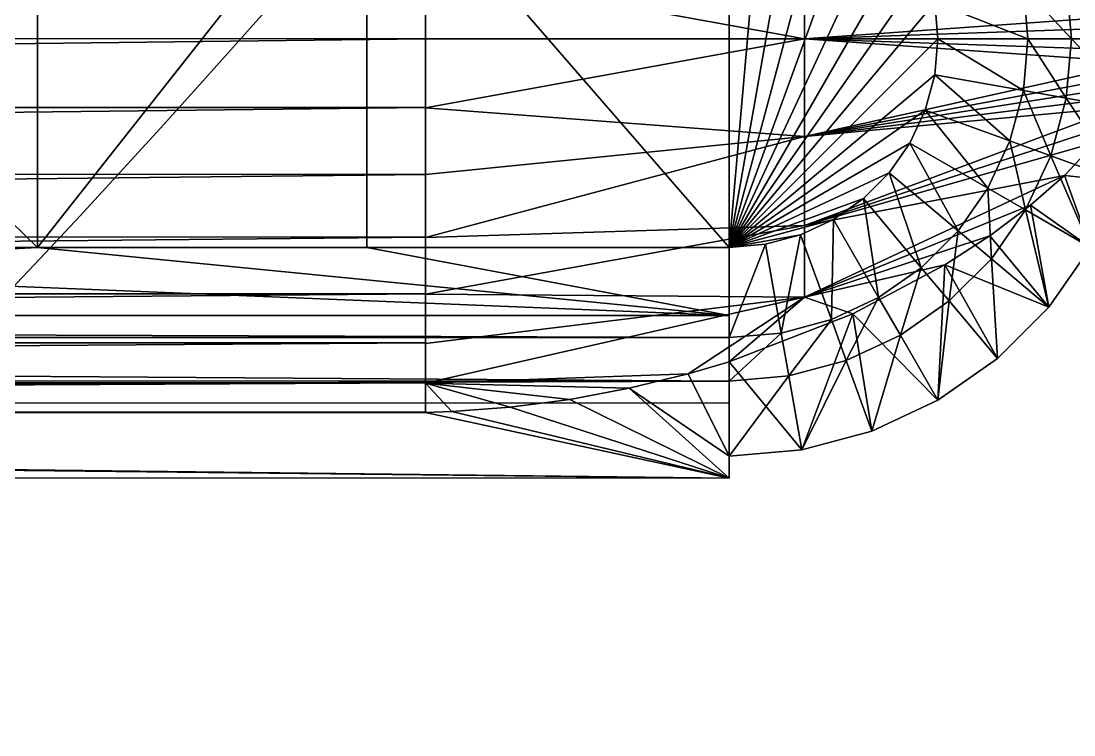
# Model space of a CAD drawing. Header units: inches. Extents: x 0 to 46333, y 12439 to 30520.
# Drawn here: x 12578.8 to 12674.9, y 18682 to 18747.1 of the extents above; entities that cross this region are included whole.
import ezdxf

# ---------------------------------------------------------------- set-up
doc = ezdxf.new("R2010")
doc.units = ezdxf.units.IN
doc.header["$MEASUREMENT"] = 0
doc.layers.add('DLX_FL1_LUM', color=7, linetype='Continuous', true_color=0xffd400)
doc.layers.add('DOOR', color=2, linetype='Continuous', lineweight=0)
doc.layers.add('v.p', color=7, linetype='Continuous')

# ---------------------------------------------------------------- blocks, each defined once
blk = doc.blocks.new('first floor civil')
at = {"layer": 'DOOR', "color": 9}
blk.add_arc((594640.463, 125237.543), 900, 270, 0, dxfattribs=at)

msp = doc.modelspace()

# ---------------------------------------------------------------- linework, layer by layer
at = {"layer": 'DLX_FL1_LUM'}
for points in [[(12580.312, 18726.44, 0), (12541.223, 18764.531, 0)], [(12541.223, 18764.531, 0), (12580.312, 18726.44, 0)], [(12580.312, 18726.44, 0), (12580.314, 18764.529, 0)], [(12580.312, 18726.44, 0), (12580.314, 18764.529, 0)], [(12580.314, 18764.529, 0), (12580.312, 18726.44, 0)], [(12580.312, 18726.44, 0), (12580.314, 18764.529, 0)], [(12580.314, 18764.529, 0), (12580.312, 18726.44, 0)], [(12580.314, 18764.529, 0), (12580.312, 18726.44, 0)], [(12610.384, 18764.528, 0), (12580.312, 18726.44, 0)], [(12580.312, 18726.44, 0), (12610.384, 18764.528, 0)], [(12610.384, 18764.528, 0), (12610.383, 18726.44, 0)], [(12610.384, 18764.528, 0), (12610.383, 18726.44, 0)], [(12610.383, 18726.44, 0), (12610.384, 18764.528, 0)], [(12610.384, 18764.528, 0), (12610.383, 18726.44, 0)], [(12610.383, 18726.44, 0), (12610.384, 18764.528, 0)], [(12610.383, 18726.44, 0), (12610.384, 18764.528, 0)], [(12610.384, 18764.528, 0), (12643.459, 18726.439, 0)], [(12643.459, 18726.439, 0), (12610.384, 18764.528, 0)], [(12643.46, 18764.527, 0), (12643.459, 18726.439, 0)], [(12643.459, 18726.439, 0), (12643.46, 18764.527, 0)], [(12646.768, 18764.238, 0), (12643.459, 18726.439, 0)], [(12643.459, 18726.439, 0), (12646.768, 18764.238, 0)], [(12649.974, 18763.378, 0), (12643.459, 18726.439, 0)], [(12643.459, 18726.439, 0), (12649.974, 18763.378, 0)], [(12652.983, 18761.975, 0), (12643.459, 18726.439, 0)], [(12643.459, 18726.439, 0), (12652.983, 18761.975, 0)], [(12655.702, 18760.071, 0), (12643.459, 18726.439, 0)], [(12643.459, 18726.439, 0), (12655.702, 18760.071, 0)], [(12658.049, 18757.723, 0), (12643.459, 18726.439, 0)], [(12643.459, 18726.439, 0), (12658.049, 18757.723, 0)], [(12659.953, 18755.005, 0), (12643.459, 18726.439, 0)], [(12643.459, 18726.439, 0), (12659.953, 18755.005, 0)], [(12650.341, 18754.415, 0), (12650.341, 18745.482, 0)], [(12650.341, 18745.482, 0), (12650.341, 18754.415, 0)], [(12615.719, 18751.779, 0), (12615.719, 18745.484, 0)], [(12615.719, 18745.484, 0), (12615.719, 18751.779, 0)], [(12615.719, 18751.779, 0), (12650.341, 18745.482, 0)], [(12650.341, 18745.482, 0), (12615.719, 18751.779, 0)], [(12615.719, 18745.484, 0), (12615.719, 18751.769, 0)], [(12615.719, 18745.484, 0), (12615.719, 18751.769, 0)], [(12615.719, 18751.769, 0), (12615.719, 18745.484, 0)], [(12615.719, 18751.769, 0), (12615.719, 18745.484, 0)], [(12661.356, 18751.995, 0), (12643.459, 18726.439, 0)], [(12643.459, 18726.439, 0), (12661.356, 18751.995, 0)], [(12674.217, 18750.905, 0), (12674.692, 18745.482, 0)], [(12674.692, 18745.482, 0), (12674.217, 18750.905, 0)], [(12670.311, 18750.216, 0), (12674.692, 18745.482, 0)], [(12674.692, 18745.482, 0), (12670.311, 18750.216, 0)], [(12670.311, 18750.216, 0), (12670.725, 18745.482, 0)], [(12670.725, 18745.482, 0), (12670.311, 18750.216, 0)], [(12662.215, 18748.789, 0), (12643.459, 18726.439, 0)], [(12643.459, 18726.439, 0), (12662.215, 18748.789, 0)], [(12662.215, 18748.789, 0), (12670.725, 18745.482, 0)], [(12670.725, 18745.482, 0), (12662.215, 18748.789, 0)], [(12662.215, 18748.789, 0), (12662.504, 18745.482, 0)], [(12662.504, 18745.482, 0), (12662.215, 18748.789, 0)], [(12650.341, 18745.482, 0), (12680.824, 18747.642, 0)], [(12680.824, 18747.642, 0), (12650.341, 18745.482, 0)], [(12681.006, 18746.545, 0), (12650.341, 18745.482, 0)], [(12650.341, 18745.482, 0), (12681.006, 18746.545, 0)], [(12615.719, 18745.484, 0), (12091.854, 18745.503, 0)], [(12091.854, 18745.503, 0), (12615.719, 18745.484, 0)], [(12091.854, 18739.218, 0), (12615.719, 18745.484, 0)], [(12615.719, 18745.484, 0), (12091.854, 18739.218, 0)], [(12615.719, 18739.198, 0), (12615.719, 18745.484, 0)], [(12615.719, 18745.484, 0), (12615.719, 18739.187, 0)], [(12615.719, 18745.484, 0), (12615.719, 18745.484, 0)], [(12615.719, 18739.198, 0), (12615.719, 18745.484, 0)], [(12615.719, 18745.484, 0), (12615.719, 18745.484, 0)], [(12615.719, 18745.484, 0), (12615.719, 18739.198, 0)], [(12650.341, 18745.482, 0), (12615.719, 18745.484, 0)], [(12615.719, 18739.187, 0), (12615.719, 18745.484, 0)], [(12615.719, 18745.484, 0), (12650.341, 18745.482, 0)], [(12615.719, 18745.484, 0), (12615.719, 18739.198, 0)], [(12615.719, 18739.187, 0), (12650.341, 18745.482, 0)], [(12650.341, 18745.482, 0), (12615.719, 18739.187, 0)], [(12662.504, 18745.482, 0), (12643.459, 18726.439, 0)], [(12643.459, 18726.439, 0), (12662.504, 18745.482, 0)], [(12650.341, 18745.482, 0), (12650.34, 18736.55, 0)], [(12650.34, 18736.55, 0), (12650.341, 18745.482, 0)], [(12650.341, 18745.482, 0), (12681.071, 18745.481, 0)], [(12681.006, 18744.418, 0), (12650.341, 18745.482, 0)], [(12650.341, 18745.482, 0), (12681.006, 18744.418, 0)], [(12680.824, 18743.32, 0), (12650.341, 18745.482, 0)], [(12681.071, 18745.481, 0), (12650.341, 18745.482, 0)], [(12650.341, 18745.482, 0), (12680.824, 18743.32, 0)], [(12662.504, 18745.482, 0), (12662.215, 18742.175, 0)], [(12662.215, 18742.175, 0), (12662.504, 18745.482, 0)], [(12670.725, 18745.482, 0), (12662.504, 18745.482, 0)], [(12662.504, 18745.482, 0), (12670.311, 18740.747, 0)], [(12662.504, 18745.482, 0), (12670.725, 18745.482, 0)], [(12670.311, 18740.747, 0), (12662.504, 18745.482, 0)], [(12670.725, 18745.482, 0), (12670.311, 18740.747, 0)], [(12670.311, 18740.747, 0), (12670.725, 18745.482, 0)], [(12670.725, 18745.482, 0), (12674.217, 18740.058, 0)], [(12674.692, 18745.482, 0), (12670.725, 18745.482, 0)], [(12670.725, 18745.482, 0), (12674.692, 18745.482, 0)], [(12674.217, 18740.058, 0), (12670.725, 18745.482, 0)], [(12674.692, 18745.482, 0), (12674.217, 18740.058, 0)], [(12674.217, 18740.058, 0), (12674.692, 18745.482, 0)], [(12681.548, 18745.481, 0), (12674.692, 18745.482, 0)], [(12674.692, 18745.482, 0), (12680.97, 18738.867, 0)], [(12674.692, 18745.482, 0), (12681.548, 18745.481, 0)], [(12680.97, 18738.867, 0), (12674.692, 18745.482, 0)], [(12650.34, 18736.55, 0), (12680.824, 18743.32, 0)], [(12680.824, 18743.32, 0), (12650.34, 18736.55, 0)], [(12662.215, 18742.175, 0), (12643.459, 18726.439, 0)], [(12643.459, 18726.439, 0), (12662.215, 18742.175, 0)], [(12680.543, 18742.241, 0), (12650.34, 18736.55, 0)], [(12650.34, 18736.55, 0), (12680.543, 18742.241, 0)], [(12662.215, 18742.175, 0), (12661.356, 18738.968, 0)], [(12661.356, 18738.968, 0), (12662.215, 18742.175, 0)], [(12670.311, 18740.747, 0), (12662.215, 18742.175, 0)], [(12662.215, 18742.175, 0), (12669.08, 18736.156, 0)], [(12662.215, 18742.175, 0), (12670.311, 18740.747, 0)], [(12669.08, 18736.156, 0), (12662.215, 18742.175, 0)], [(12650.34, 18736.55, 0), (12680.185, 18741.236, 0)], [(12680.185, 18741.236, 0), (12650.34, 18736.55, 0)], [(12670.311, 18740.747, 0), (12669.08, 18736.156, 0)], [(12669.08, 18736.156, 0), (12670.311, 18740.747, 0)], [(12670.311, 18740.747, 0), (12672.808, 18734.8, 0)], [(12674.217, 18740.058, 0), (12670.311, 18740.747, 0)], [(12670.311, 18740.747, 0), (12674.217, 18740.058, 0)], [(12672.808, 18734.8, 0), (12670.311, 18740.747, 0)], [(12679.72, 18740.225, 0), (12650.34, 18736.55, 0)], [(12650.34, 18736.55, 0), (12679.72, 18740.225, 0)], [(12674.217, 18740.058, 0), (12672.808, 18734.8, 0)], [(12672.808, 18734.8, 0), (12674.217, 18740.058, 0)], [(12680.97, 18738.867, 0), (12674.217, 18740.058, 0)], [(12674.217, 18740.058, 0), (12679.251, 18732.454, 0)], [(12674.217, 18740.058, 0), (12680.97, 18738.867, 0)], [(12679.251, 18732.454, 0), (12674.217, 18740.058, 0)], [(12091.853, 18733.122, 0), (12615.719, 18739.198, 0)], [(12615.719, 18739.198, 0), (12091.853, 18733.122, 0)], [(12615.719, 18739.198, 0), (12091.854, 18739.218, 0)], [(12091.854, 18739.218, 0), (12615.719, 18739.198, 0)], [(12615.719, 18739.187, 0), (12615.719, 18739.198, 0)], [(12615.719, 18733.102, 0), (12615.719, 18739.198, 0)], [(12615.719, 18739.198, 0), (12615.719, 18739.187, 0)], [(12615.719, 18739.198, 0), (12615.719, 18733.102, 0)], [(12615.719, 18733.102, 0), (12615.719, 18739.187, 0)], [(12615.719, 18739.187, 0), (12615.719, 18733.082, 0)], [(12615.719, 18739.187, 0), (12615.719, 18733.102, 0)], [(12615.719, 18733.082, 0), (12615.719, 18739.187, 0)], [(12615.719, 18739.187, 0), (12650.34, 18736.55, 0)], [(12650.34, 18736.55, 0), (12615.719, 18739.187, 0)], [(12661.356, 18738.968, 0), (12643.459, 18726.439, 0)], [(12643.459, 18726.439, 0), (12661.356, 18738.968, 0)], [(12650.34, 18736.55, 0), (12679.192, 18739.246, 0)], [(12679.192, 18739.246, 0), (12650.34, 18728.44, 0)], [(12679.192, 18739.246, 0), (12650.34, 18736.55, 0)], [(12650.34, 18728.44, 0), (12679.192, 18739.246, 0)], [(12661.356, 18738.968, 0), (12659.953, 18735.96, 0)], [(12659.953, 18735.96, 0), (12661.356, 18738.968, 0)], [(12669.08, 18736.156, 0), (12661.356, 18738.968, 0)], [(12661.356, 18738.968, 0), (12667.071, 18731.849, 0)], [(12661.356, 18738.968, 0), (12669.08, 18736.156, 0)], [(12667.071, 18731.849, 0), (12661.356, 18738.968, 0)], [(12678.1, 18737.58, 0), (12650.34, 18728.44, 0)], [(12650.34, 18728.44, 0), (12678.1, 18737.58, 0)], [(12615.718, 18727.351, 0), (12650.34, 18736.55, 0)], [(12650.34, 18736.55, 0), (12615.718, 18727.351, 0)], [(12650.34, 18736.55, 0), (12615.719, 18733.082, 0)], [(12615.719, 18733.082, 0), (12650.34, 18736.55, 0)], [(12659.953, 18735.96, 0), (12643.459, 18726.439, 0)], [(12643.459, 18726.439, 0), (12659.953, 18735.96, 0)], [(12650.34, 18736.55, 0), (12650.34, 18728.44, 0)], [(12650.34, 18728.44, 0), (12650.34, 18736.55, 0)], [(12650.34, 18728.44, 0), (12676.88, 18736.003, 0)], [(12676.88, 18736.003, 0), (12650.34, 18728.44, 0)], [(12659.953, 18735.96, 0), (12658.048, 18733.241, 0)], [(12658.048, 18733.241, 0), (12659.953, 18735.96, 0)], [(12667.071, 18731.849, 0), (12659.953, 18735.96, 0)], [(12659.953, 18735.96, 0), (12664.345, 18727.957, 0)], [(12659.953, 18735.96, 0), (12667.071, 18731.849, 0)], [(12664.345, 18727.957, 0), (12659.953, 18735.96, 0)], [(12669.08, 18736.156, 0), (12667.071, 18731.849, 0)], [(12667.071, 18731.849, 0), (12669.08, 18736.156, 0)], [(12669.08, 18736.156, 0), (12670.508, 18729.865, 0)], [(12672.808, 18734.8, 0), (12669.08, 18736.156, 0)], [(12669.08, 18736.156, 0), (12672.808, 18734.8, 0)], [(12670.508, 18729.865, 0), (12669.08, 18736.156, 0)], [(12674.052, 18733.013, 0), (12676.88, 18736.003, 0)], [(12676.88, 18736.003, 0), (12674.052, 18733.013, 0)], [(12672.808, 18734.8, 0), (12670.508, 18729.865, 0)], [(12670.508, 18729.865, 0), (12672.808, 18734.8, 0)], [(12679.251, 18732.454, 0), (12672.808, 18734.8, 0)], [(12672.808, 18734.8, 0), (12676.445, 18726.438, 0)], [(12672.808, 18734.8, 0), (12679.251, 18732.454, 0)], [(12676.445, 18726.438, 0), (12672.808, 18734.8, 0)], [(12615.719, 18733.102, 0), (12091.853, 18733.122, 0)], [(12091.853, 18733.122, 0), (12615.719, 18733.102, 0)], [(12091.853, 18727.399, 0), (12615.719, 18733.102, 0)], [(12615.719, 18733.102, 0), (12091.853, 18727.399, 0)], [(12615.718, 18727.38, 0), (12615.719, 18733.102, 0)], [(12615.719, 18733.102, 0), (12615.718, 18727.38, 0)], [(12615.718, 18727.38, 0), (12615.719, 18733.082, 0)], [(12615.719, 18733.082, 0), (12615.718, 18727.351, 0)], [(12615.719, 18733.082, 0), (12615.718, 18727.38, 0)], [(12615.718, 18727.351, 0), (12615.719, 18733.082, 0)], [(12615.719, 18733.082, 0), (12615.719, 18733.102, 0)], [(12615.719, 18733.102, 0), (12615.719, 18733.082, 0)], [(12658.048, 18733.241, 0), (12643.459, 18726.439, 0)], [(12643.459, 18726.439, 0), (12658.048, 18733.241, 0)], [(12674.052, 18733.013, 0), (12650.34, 18728.44, 0)], [(12650.34, 18721.9, 0), (12674.052, 18733.013, 0)], [(12650.34, 18728.44, 0), (12674.052, 18733.013, 0)], [(12674.052, 18733.013, 0), (12650.34, 18721.9, 0)], [(12658.048, 18733.241, 0), (12655.701, 18730.893, 0)], [(12655.701, 18730.893, 0), (12658.048, 18733.241, 0)], [(12664.345, 18727.957, 0), (12658.048, 18733.241, 0)], [(12658.048, 18733.241, 0), (12660.985, 18724.596, 0)], [(12658.048, 18733.241, 0), (12664.345, 18727.957, 0)], [(12660.985, 18724.596, 0), (12658.048, 18733.241, 0)], [(12670.963, 18730.288, 0), (12674.052, 18733.013, 0)], [(12674.052, 18733.013, 0), (12670.963, 18730.288, 0)], [(12674.052, 18733.013, 0), (12679.251, 18732.454, 0)], [(12676.445, 18726.438, 0), (12674.052, 18733.013, 0)], [(12674.052, 18733.013, 0), (12676.445, 18726.438, 0)], [(12679.251, 18732.454, 0), (12674.052, 18733.013, 0)], [(12667.071, 18731.849, 0), (12664.345, 18727.957, 0)], [(12664.345, 18727.957, 0), (12667.071, 18731.849, 0)], [(12667.071, 18731.849, 0), (12667.385, 18725.406, 0)], [(12670.508, 18729.865, 0), (12667.071, 18731.849, 0)], [(12667.071, 18731.849, 0), (12670.508, 18729.865, 0)], [(12667.385, 18725.406, 0), (12667.071, 18731.849, 0)], [(12655.701, 18730.893, 0), (12643.459, 18726.439, 0)], [(12643.459, 18726.439, 0), (12655.701, 18730.893, 0)], [(12670.963, 18730.288, 0), (12650.34, 18721.9, 0)], [(12650.34, 18721.9, 0), (12670.963, 18730.288, 0)], [(12655.701, 18730.893, 0), (12652.981, 18728.99, 0)], [(12652.981, 18728.99, 0), (12655.701, 18730.893, 0)], [(12660.985, 18724.596, 0), (12655.701, 18730.893, 0)], [(12655.701, 18730.893, 0), (12657.092, 18721.87, 0)], [(12655.701, 18730.893, 0), (12660.985, 18724.596, 0)], [(12657.092, 18721.87, 0), (12655.701, 18730.893, 0)], [(12667.235, 18727.502, 0), (12670.963, 18730.288, 0)], [(12670.963, 18730.288, 0), (12667.235, 18727.502, 0)], [(12670.963, 18730.288, 0), (12676.445, 18726.438, 0)], [(12672.636, 18720.999, 0), (12670.963, 18730.288, 0)], [(12670.963, 18730.288, 0), (12672.636, 18720.999, 0)], [(12676.445, 18726.438, 0), (12670.963, 18730.288, 0)], [(12670.508, 18729.865, 0), (12667.385, 18725.406, 0)], [(12667.385, 18725.406, 0), (12670.508, 18729.865, 0)], [(12676.445, 18726.438, 0), (12670.508, 18729.865, 0)], [(12670.508, 18729.865, 0), (12672.636, 18720.999, 0)], [(12670.508, 18729.865, 0), (12676.445, 18726.438, 0)], [(12672.636, 18720.999, 0), (12670.508, 18729.865, 0)], [(12615.718, 18722.17, 0), (12650.34, 18728.44, 0)], [(12650.34, 18728.44, 0), (12615.718, 18727.351, 0)], [(12650.34, 18728.44, 0), (12615.718, 18722.17, 0)], [(12615.718, 18727.351, 0), (12650.34, 18728.44, 0)], [(12652.981, 18728.99, 0), (12643.459, 18726.439, 0)], [(12643.459, 18726.439, 0), (12652.981, 18728.99, 0)], [(12652.981, 18728.99, 0), (12649.973, 18727.587, 0)], [(12649.973, 18727.587, 0), (12652.981, 18728.99, 0)], [(12650.34, 18728.44, 0), (12650.34, 18721.9, 0)], [(12650.34, 18721.9, 0), (12650.34, 18728.44, 0)], [(12652.981, 18728.99, 0), (12652.784, 18719.862, 0)], [(12652.784, 18719.862, 0), (12652.981, 18728.99, 0)], [(12657.092, 18721.87, 0), (12652.981, 18728.99, 0)], [(12652.981, 18728.99, 0), (12657.092, 18721.87, 0)], [(12615.718, 18727.38, 0), (12091.853, 18727.399, 0)], [(12091.853, 18727.399, 0), (12615.718, 18727.38, 0)], [(12091.853, 18722.223, 0), (12615.718, 18727.38, 0)], [(12615.718, 18727.38, 0), (12091.853, 18722.223, 0)], [(12615.718, 18727.351, 0), (12615.718, 18727.38, 0)], [(12615.718, 18722.204, 0), (12615.718, 18727.38, 0)], [(12615.718, 18727.38, 0), (12615.718, 18727.351, 0)], [(12615.718, 18727.38, 0), (12615.718, 18722.204, 0)], [(12615.718, 18722.204, 0), (12615.718, 18727.351, 0)], [(12615.718, 18727.351, 0), (12615.718, 18722.17, 0)], [(12615.718, 18727.351, 0), (12615.718, 18722.204, 0)], [(12615.718, 18722.17, 0), (12615.718, 18727.351, 0)], [(12649.973, 18727.587, 0), (12643.459, 18726.439, 0)], [(12643.459, 18726.439, 0), (12649.973, 18727.587, 0)], [(12649.973, 18727.587, 0), (12646.766, 18726.727, 0)], [(12646.766, 18726.727, 0), (12649.973, 18727.587, 0)], [(12649.973, 18727.587, 0), (12648.193, 18718.632, 0)], [(12648.193, 18718.632, 0), (12649.973, 18727.587, 0)], [(12652.784, 18719.862, 0), (12649.973, 18727.587, 0)], [(12649.973, 18727.587, 0), (12652.784, 18719.862, 0)], [(12650.34, 18721.9, 0), (12667.235, 18727.502, 0)], [(12667.235, 18727.502, 0), (12650.34, 18721.9, 0)], [(12664.345, 18727.957, 0), (12660.985, 18724.596, 0)], [(12660.985, 18724.596, 0), (12664.345, 18727.957, 0)], [(12663.143, 18724.858, 0), (12667.235, 18727.502, 0)], [(12667.235, 18727.502, 0), (12663.143, 18724.858, 0)], [(12664.345, 18727.957, 0), (12663.534, 18721.557, 0)], [(12663.534, 18721.557, 0), (12664.345, 18727.957, 0)], [(12667.385, 18725.406, 0), (12664.345, 18727.957, 0)], [(12664.345, 18727.957, 0), (12667.385, 18725.406, 0)], [(12667.235, 18727.502, 0), (12672.636, 18720.999, 0)], [(12672.636, 18720.999, 0), (12667.235, 18727.502, 0)], [(12580.312, 18726.44, 0), (12541.222, 18726.442, 0)], [(12541.222, 18726.442, 0), (12580.312, 18726.44, 0)], [(12580.312, 18726.44, 0), (12541.222, 18724.384, 0)], [(12541.222, 18724.384, 0), (12580.312, 18726.44, 0)], [(12580.312, 18726.44, 0), (12643.459, 18720.222, 0)], [(12610.383, 18726.44, 0), (12580.312, 18726.44, 0)], [(12643.459, 18720.222, 0), (12580.312, 18726.44, 0)], [(12610.383, 18726.44, 0), (12580.312, 18726.44, 0)], [(12580.312, 18726.44, 0), (12580.312, 18726.44, 0)], [(12580.312, 18726.44, 0), (12610.383, 18726.44, 0)], [(12610.383, 18726.44, 0), (12580.312, 18726.44, 0)], [(12580.312, 18726.44, 0), (12610.383, 18726.44, 0)], [(12580.312, 18726.44, 0), (12580.312, 18726.44, 0)], [(12580.312, 18726.44, 0), (12610.383, 18726.44, 0)], [(12610.383, 18726.44, 0), (12643.459, 18720.222, 0)], [(12643.459, 18726.439, 0), (12610.383, 18726.44, 0)], [(12643.459, 18720.222, 0), (12610.383, 18726.44, 0)], [(12610.383, 18726.44, 0), (12643.459, 18726.439, 0)], [(12610.383, 18726.44, 0), (12610.383, 18726.44, 0)], [(12610.383, 18726.44, 0), (12610.383, 18726.44, 0)], [(12646.766, 18726.727, 0), (12643.459, 18718.218, 0)], [(12643.459, 18718.218, 0), (12646.766, 18726.727, 0)], [(12646.766, 18726.727, 0), (12643.459, 18726.439, 0)], [(12643.459, 18726.439, 0), (12646.766, 18726.727, 0)], [(12643.459, 18720.222, 0), (12643.459, 18726.439, 0)], [(12643.459, 18718.218, 0), (12643.459, 18726.439, 0)], [(12643.459, 18726.439, 0), (12643.459, 18720.222, 0)], [(12643.459, 18726.439, 0), (12643.459, 18718.218, 0)], [(12648.193, 18718.632, 0), (12646.766, 18726.727, 0)], [(12646.766, 18726.727, 0), (12648.193, 18718.632, 0)], [(12672.636, 18720.999, 0), (12676.445, 18726.438, 0)], [(12676.445, 18726.438, 0), (12672.636, 18720.999, 0)], [(12667.385, 18725.406, 0), (12663.534, 18721.557, 0)], [(12663.534, 18721.557, 0), (12667.385, 18725.406, 0)], [(12672.636, 18720.999, 0), (12667.385, 18725.406, 0)], [(12667.385, 18725.406, 0), (12667.942, 18716.304, 0)], [(12667.385, 18725.406, 0), (12672.636, 18720.999, 0)], [(12667.942, 18716.304, 0), (12667.385, 18725.406, 0)], [(12541.222, 18724.384, 0), (12643.459, 18720.222, 0)], [(12643.459, 18720.222, 0), (12541.222, 18724.384, 0)], [(12663.143, 18724.858, 0), (12650.34, 18721.9, 0)], [(12650.34, 18721.9, 0), (12663.143, 18724.858, 0)], [(12654.735, 18720.37, 0), (12663.143, 18724.858, 0)], [(12663.143, 18724.858, 0), (12654.735, 18720.37, 0)], [(12660.985, 18724.596, 0), (12657.092, 18721.87, 0)], [(12657.092, 18721.87, 0), (12660.985, 18724.596, 0)], [(12660.985, 18724.596, 0), (12659.075, 18718.434, 0)], [(12659.075, 18718.434, 0), (12660.985, 18724.596, 0)], [(12663.534, 18721.557, 0), (12660.985, 18724.596, 0)], [(12660.985, 18724.596, 0), (12663.534, 18721.557, 0)], [(12662.503, 18712.496, 0), (12663.143, 18724.858, 0)], [(12663.143, 18724.858, 0), (12662.503, 18712.496, 0)], [(12663.143, 18724.858, 0), (12667.942, 18716.304, 0)], [(12663.143, 18724.858, 0), (12672.636, 18720.999, 0)], [(12667.942, 18716.304, 0), (12663.143, 18724.858, 0)], [(12672.636, 18720.999, 0), (12663.143, 18724.858, 0)], [(12615.718, 18722.204, 0), (12091.853, 18722.223, 0)], [(12091.853, 18722.223, 0), (12615.718, 18722.204, 0)], [(12091.853, 18717.749, 0), (12615.718, 18722.204, 0)], [(12615.718, 18722.204, 0), (12091.853, 18717.749, 0)], [(12615.718, 18722.17, 0), (12615.718, 18722.204, 0)], [(12615.718, 18717.73, 0), (12615.718, 18722.204, 0)], [(12615.718, 18722.204, 0), (12615.718, 18722.17, 0)], [(12615.718, 18722.204, 0), (12615.718, 18717.73, 0)], [(12615.718, 18717.73, 0), (12615.718, 18722.17, 0)], [(12615.718, 18722.17, 0), (12615.718, 18717.692, 0)], [(12615.718, 18722.17, 0), (12615.718, 18717.73, 0)], [(12615.718, 18717.692, 0), (12615.718, 18722.17, 0)], [(12615.718, 18722.17, 0), (12650.34, 18721.9, 0)], [(12650.34, 18721.9, 0), (12615.718, 18722.17, 0)], [(12650.34, 18721.9, 0), (12615.718, 18717.692, 0)], [(12615.718, 18714.056, 0), (12650.34, 18721.9, 0)], [(12650.34, 18721.9, 0), (12615.718, 18714.056, 0)], [(12615.718, 18717.692, 0), (12650.34, 18721.9, 0)], [(12650.34, 18721.9, 0), (12639.697, 18714.902, 0)], [(12639.697, 18714.902, 0), (12650.34, 18721.9, 0)], [(12643.459, 18716.009, 0), (12650.34, 18721.9, 0)], [(12650.34, 18721.9, 0), (12643.459, 18716.009, 0)], [(12654.735, 18720.37, 0), (12650.34, 18721.9, 0)], [(12650.34, 18721.9, 0), (12654.735, 18720.37, 0)], [(12657.092, 18721.87, 0), (12652.784, 18719.862, 0)], [(12652.784, 18719.862, 0), (12657.092, 18721.87, 0)], [(12657.092, 18721.87, 0), (12654.141, 18716.134, 0)], [(12654.141, 18716.134, 0), (12657.092, 18721.87, 0)], [(12659.075, 18718.434, 0), (12657.092, 18721.87, 0)], [(12657.092, 18721.87, 0), (12659.075, 18718.434, 0)], [(12663.534, 18721.557, 0), (12659.075, 18718.434, 0)], [(12659.075, 18718.434, 0), (12663.534, 18721.557, 0)], [(12663.534, 18721.557, 0), (12662.503, 18712.496, 0)], [(12662.503, 18712.496, 0), (12663.534, 18721.557, 0)], [(12667.942, 18716.304, 0), (12663.534, 18721.557, 0)], [(12663.534, 18721.557, 0), (12667.942, 18716.304, 0)], [(12667.942, 18716.304, 0), (12672.636, 18720.999, 0)], [(12672.636, 18720.999, 0), (12667.942, 18716.304, 0)], [(12064.113, 18720.244, 0), (12643.459, 18720.222, 0)], [(12643.459, 18720.222, 0), (12064.113, 18720.244, 0)], [(12064.113, 18720.244, 0), (12643.459, 18718.218, 0)], [(12643.459, 18718.218, 0), (12064.113, 18720.244, 0)], [(12643.459, 18716.009, 0), (12654.735, 18720.37, 0)], [(12654.735, 18720.37, 0), (12643.459, 18716.009, 0)], [(12643.459, 18720.222, 0), (12643.459, 18718.218, 0)], [(12643.459, 18718.218, 0), (12643.459, 18720.222, 0)], [(12652.784, 18719.862, 0), (12648.193, 18718.632, 0)], [(12648.193, 18718.632, 0), (12652.784, 18719.862, 0)], [(12652.784, 18719.862, 0), (12648.882, 18714.725, 0)], [(12648.882, 18714.725, 0), (12652.784, 18719.862, 0)], [(12650.072, 18707.973, 0), (12654.735, 18720.37, 0)], [(12654.735, 18720.37, 0), (12650.072, 18707.973, 0)], [(12654.141, 18716.134, 0), (12652.784, 18719.862, 0)], [(12652.784, 18719.862, 0), (12654.141, 18716.134, 0)], [(12654.735, 18720.37, 0), (12662.503, 18712.496, 0)], [(12656.485, 18709.69, 0), (12654.735, 18720.37, 0)], [(12654.735, 18720.37, 0), (12656.485, 18709.69, 0)], [(12662.503, 18712.496, 0), (12654.735, 18720.37, 0)], [(12648.193, 18718.632, 0), (12643.459, 18714.251, 0)], [(12643.459, 18714.251, 0), (12648.193, 18718.632, 0)], [(12648.193, 18718.632, 0), (12643.459, 18718.218, 0)], [(12643.459, 18718.218, 0), (12648.193, 18718.632, 0)], [(12648.882, 18714.725, 0), (12648.193, 18718.632, 0)], [(12648.193, 18718.632, 0), (12648.882, 18714.725, 0)], [(12643.459, 18718.218, 0), (12064.112, 18718.24, 0)], [(12064.112, 18718.24, 0), (12643.459, 18714.251, 0)], [(12064.112, 18718.24, 0), (12643.459, 18718.218, 0)], [(12643.459, 18714.251, 0), (12064.112, 18718.24, 0)], [(12615.718, 18717.73, 0), (12091.853, 18717.749, 0)], [(12091.853, 18717.749, 0), (12615.718, 18717.73, 0)], [(12091.853, 18714.113, 0), (12615.718, 18717.73, 0)], [(12615.718, 18717.73, 0), (12091.853, 18714.113, 0)], [(12615.718, 18717.692, 0), (12615.718, 18717.73, 0)], [(12615.718, 18714.094, 0), (12615.718, 18717.73, 0)], [(12615.718, 18717.73, 0), (12615.718, 18717.692, 0)], [(12615.718, 18717.73, 0), (12615.718, 18714.094, 0)], [(12615.718, 18714.094, 0), (12615.718, 18717.692, 0)], [(12615.718, 18717.692, 0), (12615.718, 18714.056, 0)], [(12615.718, 18717.692, 0), (12615.718, 18714.094, 0)], [(12615.718, 18714.056, 0), (12615.718, 18717.692, 0)], [(12643.459, 18714.251, 0), (12643.459, 18718.218, 0)], [(12643.459, 18718.218, 0), (12643.459, 18714.251, 0)], [(12659.075, 18718.434, 0), (12654.141, 18716.134, 0)], [(12654.141, 18716.134, 0), (12659.075, 18718.434, 0)], [(12659.075, 18718.434, 0), (12656.485, 18709.69, 0)], [(12656.485, 18709.69, 0), (12659.075, 18718.434, 0)], [(12662.503, 18712.496, 0), (12659.075, 18718.434, 0)], [(12659.075, 18718.434, 0), (12662.503, 18712.496, 0)], [(12639.697, 18714.902, 0), (12643.459, 18716.009, 0)], [(12643.459, 18716.009, 0), (12639.697, 18714.902, 0)], [(12643.459, 18716.009, 0), (12650.072, 18707.973, 0)], [(12643.459, 18707.394, 0), (12643.459, 18716.009, 0)], [(12643.459, 18716.009, 0), (12643.459, 18707.394, 0)], [(12650.072, 18707.973, 0), (12643.459, 18716.009, 0)], [(12654.141, 18716.134, 0), (12648.882, 18714.725, 0)], [(12648.882, 18714.725, 0), (12654.141, 18716.134, 0)], [(12654.141, 18716.134, 0), (12650.072, 18707.973, 0)], [(12650.072, 18707.973, 0), (12654.141, 18716.134, 0)], [(12656.485, 18709.69, 0), (12654.141, 18716.134, 0)], [(12654.141, 18716.134, 0), (12656.485, 18709.69, 0)], [(12662.503, 18712.496, 0), (12667.942, 18716.304, 0)], [(12667.942, 18716.304, 0), (12662.503, 18712.496, 0)], [(12639.697, 18714.902, 0), (12615.718, 18714.056, 0)], [(12615.718, 18714.056, 0), (12639.697, 18714.902, 0)], [(12634.328, 18713.594, 0), (12639.697, 18714.902, 0)], [(12639.697, 18714.902, 0), (12634.328, 18713.594, 0)], [(12639.697, 18714.902, 0), (12643.459, 18707.394, 0)], [(12643.459, 18707.394, 0), (12639.697, 18714.902, 0)], [(12648.882, 18714.725, 0), (12643.459, 18707.394, 0)], [(12643.459, 18707.394, 0), (12648.882, 18714.725, 0)], [(12648.882, 18714.725, 0), (12643.459, 18714.251, 0)], [(12643.459, 18714.251, 0), (12648.882, 18714.725, 0)], [(12650.072, 18707.973, 0), (12648.882, 18714.725, 0)], [(12648.882, 18714.725, 0), (12650.072, 18707.973, 0)], [(12064.112, 18714.272, 0), (12643.459, 18714.251, 0)], [(12643.459, 18714.251, 0), (12064.112, 18714.272, 0)], [(12064.112, 18712.267, 0), (12643.459, 18714.251, 0)], [(12643.459, 18714.251, 0), (12064.112, 18712.267, 0)], [(12615.718, 18714.094, 0), (12091.853, 18714.113, 0)], [(12091.853, 18714.113, 0), (12615.718, 18714.094, 0)], [(12091.853, 18711.424, 0), (12615.718, 18714.094, 0)], [(12615.718, 18714.094, 0), (12091.853, 18711.424, 0)], [(12615.718, 18714.056, 0), (12615.718, 18714.094, 0)], [(12615.718, 18714.094, 0), (12615.718, 18714.056, 0)], [(12615.718, 18711.404, 0), (12615.718, 18714.094, 0)], [(12615.718, 18714.094, 0), (12615.718, 18711.404, 0)], [(12615.718, 18711.404, 0), (12615.718, 18714.056, 0)], [(12615.718, 18714.056, 0), (12615.718, 18711.37, 0)], [(12615.718, 18714.056, 0), (12615.718, 18711.404, 0)], [(12615.718, 18711.37, 0), (12615.718, 18714.056, 0)], [(12615.718, 18714.056, 0), (12618.12, 18711.463, 0)], [(12634.328, 18713.594, 0), (12615.718, 18714.056, 0)], [(12628.895, 18712.583, 0), (12615.718, 18714.056, 0)], [(12615.718, 18714.056, 0), (12634.328, 18713.594, 0)], [(12623.466, 18711.875, 0), (12615.718, 18714.056, 0)], [(12615.718, 18714.056, 0), (12628.895, 18712.583, 0)], [(12618.12, 18711.463, 0), (12615.718, 18714.056, 0)], [(12615.718, 18714.056, 0), (12623.466, 18711.875, 0)], [(12643.459, 18707.394, 0), (12643.459, 18714.251, 0)], [(12643.459, 18714.251, 0), (12643.459, 18712.245, 0)], [(12643.459, 18714.251, 0), (12643.459, 18707.394, 0)], [(12643.459, 18712.245, 0), (12643.459, 18714.251, 0)], [(12628.895, 18712.583, 0), (12634.328, 18713.594, 0)], [(12634.328, 18713.594, 0), (12628.895, 18712.583, 0)], [(12634.328, 18713.594, 0), (12643.459, 18707.394, 0)], [(12643.459, 18705.39, 0), (12634.328, 18713.594, 0)], [(12634.328, 18713.594, 0), (12643.459, 18705.39, 0)], [(12643.459, 18707.394, 0), (12634.328, 18713.594, 0)], [(12064.112, 18712.267, 0), (12643.459, 18705.39, 0)], [(12643.459, 18712.245, 0), (12064.112, 18712.267, 0)], [(12643.459, 18705.39, 0), (12064.112, 18712.267, 0)], [(12064.112, 18712.267, 0), (12643.459, 18712.245, 0)], [(12618.12, 18711.463, 0), (12623.466, 18711.875, 0)], [(12623.466, 18711.875, 0), (12618.12, 18711.463, 0)], [(12623.466, 18711.875, 0), (12628.895, 18712.583, 0)], [(12628.895, 18712.583, 0), (12623.466, 18711.875, 0)], [(12623.466, 18711.875, 0), (12643.459, 18705.39, 0)], [(12643.459, 18705.39, 0), (12623.466, 18711.875, 0)], [(12628.895, 18712.583, 0), (12643.459, 18705.39, 0)], [(12643.459, 18705.39, 0), (12628.895, 18712.583, 0)], [(12643.459, 18712.245, 0), (12643.459, 18707.394, 0)], [(12643.459, 18707.394, 0), (12643.459, 18712.245, 0)], [(12643.459, 18712.245, 0), (12643.459, 18705.39, 0)], [(12643.459, 18705.39, 0), (12643.459, 18712.245, 0)], [(12656.485, 18709.69, 0), (12662.503, 18712.496, 0)], [(12662.503, 18712.496, 0), (12656.485, 18709.69, 0)], [(12091.853, 18711.424, 0), (12615.718, 18711.404, 0)], [(12615.718, 18711.404, 0), (12091.853, 18711.424, 0)], [(12615.718, 18711.404, 0), (12091.853, 18711.389, 0)], [(12091.853, 18711.389, 0), (12615.718, 18711.404, 0)], [(12091.853, 18711.389, 0), (12643.459, 18705.39, 0)], [(12643.459, 18705.39, 0), (12091.853, 18711.389, 0)], [(12091.853, 18711.389, 0), (12615.718, 18711.37, 0)], [(12615.718, 18711.37, 0), (12091.853, 18711.389, 0)], [(12615.718, 18711.37, 0), (12618.12, 18711.463, 0)], [(12618.12, 18711.463, 0), (12615.718, 18711.37, 0)], [(12615.718, 18711.37, 0), (12615.718, 18711.404, 0)], [(12615.718, 18711.404, 0), (12615.718, 18711.37, 0)], [(12643.459, 18705.39, 0), (12615.718, 18711.37, 0)], [(12615.718, 18711.37, 0), (12643.459, 18705.39, 0)], [(12618.12, 18711.463, 0), (12643.459, 18705.39, 0)], [(12643.459, 18705.39, 0), (12618.12, 18711.463, 0)], [(12650.072, 18707.973, 0), (12656.485, 18709.69, 0)], [(12656.485, 18709.69, 0), (12650.072, 18707.973, 0)], [(12643.459, 18707.394, 0), (12650.072, 18707.973, 0)], [(12650.072, 18707.973, 0), (12643.459, 18707.394, 0)], [(12643.459, 18705.39, 0), (12643.459, 18707.394, 0)], [(12643.459, 18707.394, 0), (12643.459, 18705.39, 0)], [(12064.112, 18705.411, 0), (12643.459, 18705.39, 0)], [(12643.459, 18705.39, 0), (12064.112, 18705.411, 0)]]:
    msp.add_polyline3d(points, dxfattribs=at)

# ---------------------------------------------------------------- block references
at = {"layer": 'v.p', "color": 1, "linetype": 'Continuous'}
msp.add_blockref('first floor civil', (-582715.148, -105895.118), dxfattribs=at)

doc.saveas('drawing.dxf')
